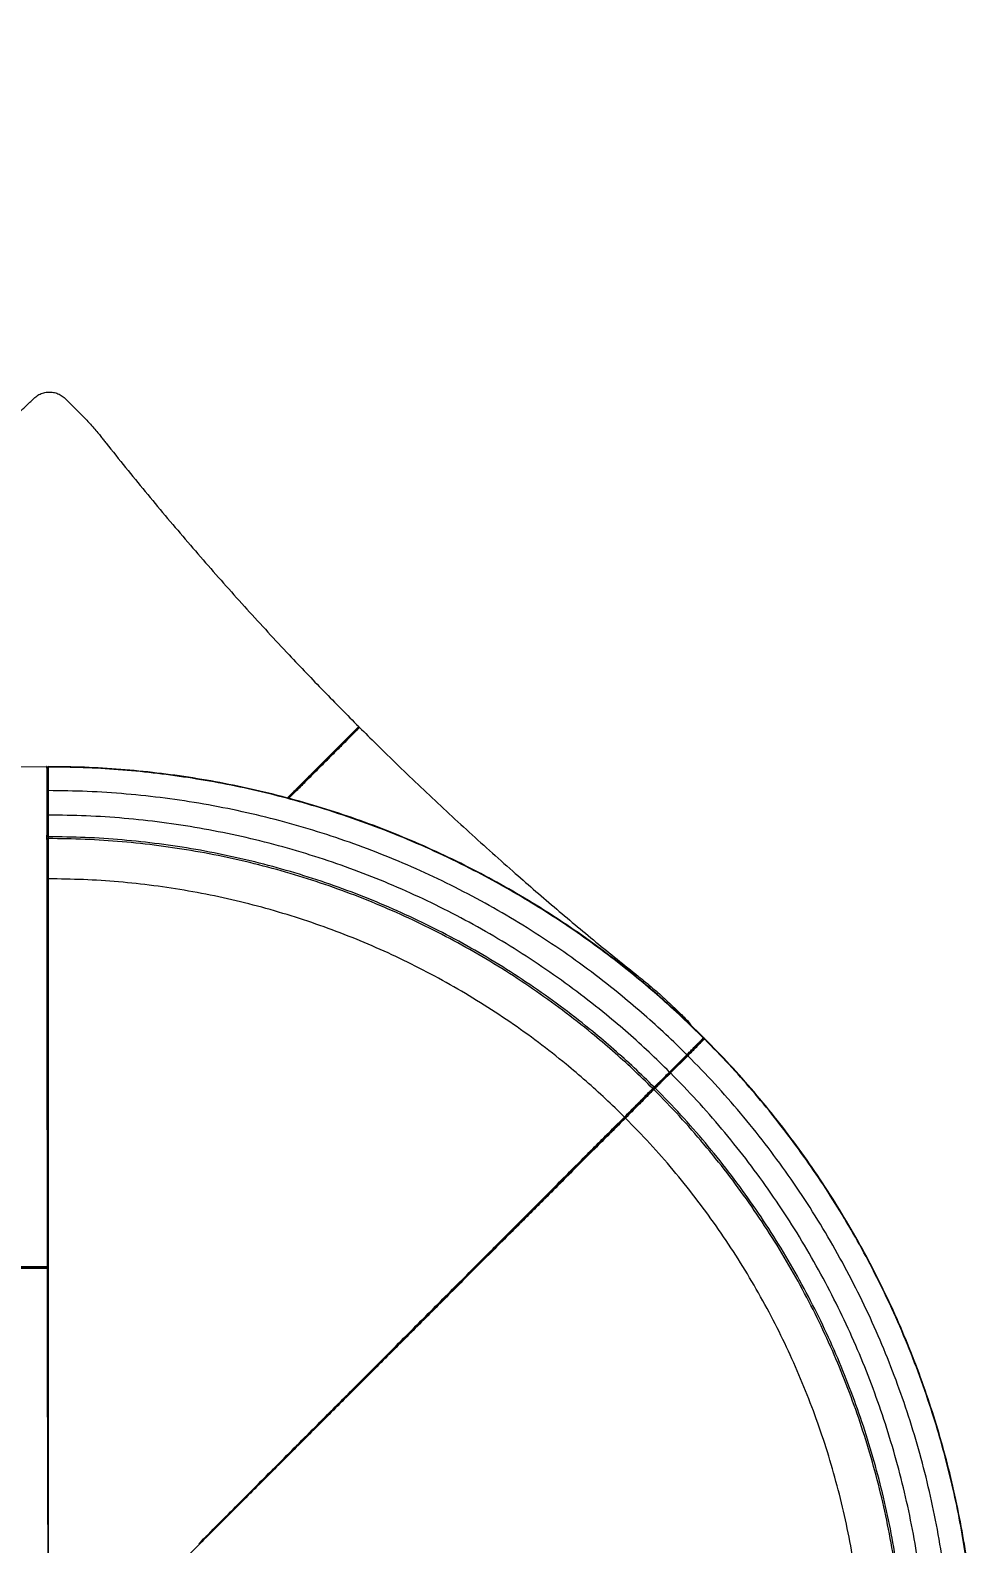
# Model space of a CAD drawing. Header units: millimetres. Extents: x -8083 to 6576, y -6691 to 5601.
# Drawn here: x 4302 to 5077, y -1486 to -248 of the extents above; entities that cross this region are included whole.
import ezdxf

# ---------------------------------------------------------------- set-up
doc = ezdxf.new("R2010")
doc.units = ezdxf.units.MM
doc.layers.add('DIKOM_ОБЪЕКТ', color=7, linetype='Continuous')
doc.layers.add('DIKOM_РАЗМЕР_ОБЪЕКТА', color=7, linetype='Continuous')
doc.styles.add('style1', font='arial.ttf', dxfattribs={"width": 0.8})
doc.dimstyles.new('1-50', dxfattribs={"dimtxt": 300, "dimasz": 200, "dimexe": 100, "dimexo": 0, "dimgap": 100, "dimtad": 1, "dimtxsty": 'style1', "dimcen": 200, "dimclrd": 7, "dimclre": 7, "dimclrt": 7, "dimadec": 1, "dimazin": 2, "dimtfac": 1, "dimtmove": 0, "dimatfit": 2, "dimfxl": 0, "dimlwd": 25, "dimlwe": 18, "dimarcsym": 0})

# ---------------------------------------------------------------- blocks, each defined once
blk = doc.blocks.new('*D10')
at = {"layer": 'Defpoints', "color": 0, "transparency": 16777216}
for p in [(-4711.6, -59.9), (5076.7, -1609.9), (5076.7, -5900.2)]:
    blk.add_point(p, dxfattribs=at)
at = {"layer": 'DIKOM_РАЗМЕР_ОБЪЕКТА', "color": 7, "lineweight": 18, "transparency": 16777216}
for p, q in [((-4711.6, -59.9), (-4711.6, -6000.2)), ((5076.7, -1609.9), (5076.7, -6000.2))]:
    blk.add_line(p, q, dxfattribs=at)
at = {"layer": 'DIKOM_РАЗМЕР_ОБЪЕКТА', "color": 7, "lineweight": 25, "transparency": 16777216}
blk.add_line((-4511.6, -5900.2), (4876.7, -5900.2), dxfattribs=at)
at = {"layer": 'DIKOM_РАЗМЕР_ОБЪЕКТА', "color": 7, "transparency": 16777216}
for points in [[(-4511.6, -5866.9), (-4511.6, -5933.5), (-4711.6, -5900.2)], [(4876.7, -5866.9), (4876.7, -5933.5), (5076.7, -5900.2)]]:
    blk.add_solid(points, dxfattribs=at)
at = {"layer": 'DIKOM_РАЗМЕР_ОБЪЕКТА', "color": 7, "transparency": 16777216, "insert": (410.1, -5647), "char_height": 300, "attachment_point": 5, "style": 'style1'}
blk.add_mtext('10000', dxfattribs=at)

msp = doc.modelspace()

# ---------------------------------------------------------------- linework, layer by layer
at = {"layer": 'DIKOM_ОБЪЕКТ', "color": 7, "linetype": 'Continuous', "lineweight": 15}
for p, q in [((4238.836, -850.758), (4315.724, -850.242)), ((4316.204, -851.376), (4317.07, -850.598)), ((4317.07, -850.234), (4317.07, -850.598)), ((4316.111, -869.883), (4317.07, -869.882)), ((4317.07, -869.882), (4317.07, -889.882)), ((4316.146, -889.883), (4317.07, -889.882)), ((4316.062, -906.662), (4317.07, -907.567)), ((4316.077, -908.203), (4317.07, -909.094)), ((4317.07, -907.567), (4317.07, -909.094)), ((4852.692, -1072.918), (4853.965, -1072.987)), ((4854.223, -1072.729), (4853.965, -1072.987)), ((4840.329, -1086.623), (4826.187, -1100.765)), ((4839.804, -1086.099), (4840.329, -1086.623)), ((4825.664, -1100.243), (4825.401, -1099.98)), ((4825.727, -1100.306), (4826.187, -1100.765)), ((4811.65, -1113.4), (4812.73, -1112.322)), ((4812.54, -1113.213), (4812.602, -1114.35)), ((4813.682, -1113.27), (4812.602, -1114.35)), ((4813.632, -1112.342), (4813.682, -1113.27)), ((4315.936, -1259.882), (4184.831, -1259.882)), ((4315.936, -1259.882), (4184.848, -1259.882)), ((4185.07, -1260.365), (4316.174, -1260.43)), ((4316.174, -1259.431), (4185.087, -1259.366))]:
    msp.add_line(p, q, dxfattribs=at)
at = {"layer": 'DIKOM_ОБЪЕКТ', "color": 7, "linetype": 'Continuous', "lineweight": 15, "flags": 128}
for points in [[(4853.019, -1072.042), (4853.148, -1071.913), (4853.276, -1071.785)], [(4853.062, -1072.699), (4853.183, -1072.578), (4853.327, -1072.434)], [(4825.401, -1099.98), (4832.47, -1092.907), (4839.539, -1085.834)], [(4825.664, -1100.243), (4832.062, -1093.843), (4839.804, -1086.099)]]:
    msp.add_lwpolyline(points, dxfattribs=at)
at = {"layer": 'DIKOM_ОБЪЕКТ', "color": 7, "linetype": 'Continuous', "lineweight": 15}
for centre, radius, start, end in [((4739.455, -1186.002), 141.6, 44.872674, 45.024044), ((4967.872, -957.612), 201.412, 225.018362, 225.084892), ((4812.001, -1113.044), 0.5, 225.387243, 314.69535), ((4788.763, -1136.495), 0.422, 226.914423, 312.806173), ((4315.936, -1259.382), 0.5, 270.064696, 0), ((4315.936, -1260.382), 0.5, 0, 90.011285)]:
    msp.add_arc(centre, radius, start, end, dxfattribs=at)
for points, knots in [([(4289.057, -564.802), (4290.145, -563.751), (4292.314, -561.655), (4295.562, -558.519), (4298.788, -555.394), (4302.02, -552.305), (4305.114, -549.194), (4308.447, -546.408), (4312.301, -544.66), (4316.322, -543.815), (4320.331, -543.873), (4324.192, -544.786), (4327.813, -546.496), (4330.947, -549.067), (4333.747, -552.018), (4336.766, -554.994), (4339.89, -558.128), (4343.224, -561.461), (4346.839, -565.056), (4350.619, -569.041), (4354.284, -573.136), (4357.474, -576.91), (4360.087, -580.167), (4362.338, -583.028), (4363.764, -584.826), (4364.458, -585.7)], [0, 0, 0, 0, 0.04510088, 0.08998781, 0.13465262, 0.17908651, 0.2232813, 0.26566138, 0.30775482, 0.34804371, 0.38735287, 0.42632215, 0.46556122, 0.5056834, 0.54639931, 0.58691763, 0.63209458, 0.67840983, 0.72750717, 0.78417907, 0.84217446, 0.89142356, 0.93153456, 0.96671282, 1, 1, 1, 1]), ([(4364.458, -585.7), (4369.749, -592.33), (4385.621, -612.221), (4412.627, -644.928), (4445.73, -683.59), (4479.561, -721.618), (4511.834, -756.532), (4542.344, -788.507), (4561.514, -807.843), (4571.101, -817.512)], [0, 0, 0, 0, 0.08189828, 0.24570003, 0.40950199, 0.57330371, 0.73710553, 0.86853781, 1, 1, 1, 1]), ([(4571.101, -817.512), (4570.597, -818.016), (4569.591, -819.022), (4567.53, -821.084), (4565.077, -823.538), (4562.205, -826.411), (4558.947, -829.67), (4555.328, -833.29), (4551.361, -837.259), (4547.063, -841.559), (4542.474, -846.15), (4537.642, -850.984), (4532.592, -856.037), (4526.709, -861.921), (4520.078, -868.556), (4515.086, -873.55), (4512.656, -875.981)], [0, 0, 0, 0, 0.06845772, 0.13666775, 0.20504988, 0.27394214, 0.34247911, 0.41066052, 0.47890849, 0.54764834, 0.61628888, 0.6842934, 0.7520816, 0.82006406, 0.91238584, 1, 1, 1, 1]), ([(4513.218, -876.128), (4514.306, -875.039), (4517.277, -872.067), (4522.028, -867.314), (4527.433, -861.906), (4532.667, -856.67), (4537.697, -851.638), (4542.515, -846.818), (4547.083, -842.248), (4551.367, -837.962), (4555.322, -834.005), (4558.934, -830.392), (4562.185, -827.139), (4565.052, -824.271), (4567.509, -821.813), (4569.576, -819.745), (4570.585, -818.735), (4571.09, -818.23)], [0, 0, 0, 0, 0.03938502, 0.10751897, 0.17582736, 0.24400793, 0.31222766, 0.38043623, 0.4494392, 0.51827584, 0.58690969, 0.65545237, 0.72422867, 0.79337257, 0.862139, 0.93106789, 1, 1, 1, 1]), ([(4571.09, -818.23), (4570.583, -818.737), (4569.569, -819.752), (4567.492, -821.829), (4565.036, -824.287), (4562.176, -827.148), (4558.931, -830.394), (4555.311, -834.016), (4551.347, -837.982), (4547.075, -842.256), (4542.505, -846.827), (4537.666, -851.669), (4532.585, -856.752), (4526.709, -862.63), (4520.267, -869.075), (4515.478, -873.867), (4513.218, -876.128)], [0, 0, 0, 0, 0.06925675, 0.13841449, 0.2073117, 0.27578911, 0.34444292, 0.41340521, 0.48218944, 0.55082268, 0.61926951, 0.68828214, 0.75716051, 0.82585054, 0.91784032, 1, 1, 1, 1]), ([(4513.777, -876.273), (4515.94, -874.109), (4520.742, -869.305), (4527.198, -862.846), (4533.192, -856.85), (4538.294, -851.746), (4543.156, -846.882), (4547.736, -842.3), (4552.025, -838.01), (4556.005, -834.028), (4559.639, -830.392), (4562.892, -827.138), (4565.755, -824.274), (4568.214, -821.814), (4570.29, -819.738), (4571.302, -818.725), (4571.808, -818.219)], [0, 0, 0, 0, 0.07825726, 0.17373967, 0.24239366, 0.31159647, 0.38051796, 0.44904296, 0.51759251, 0.58659201, 0.65573967, 0.72435968, 0.79286518, 0.86167747, 0.93096778, 1, 1, 1, 1]), ([(4571.09, -818.23), (4571.128, -818.184), (4571.185, -818.116), (4571.226, -818.005), (4571.243, -817.921), (4571.247, -817.808), (4571.221, -817.696), (4571.167, -817.588), (4571.125, -817.54), (4571.101, -817.512)], [0, 0, 0, 0, 0.22251501, 0.33259214, 0.44033216, 0.54657526, 0.75835601, 0.86242609, 1, 1, 1, 1]), ([(4571.808, -818.219), (4571.765, -818.184), (4571.701, -818.131), (4571.598, -818.094), (4571.491, -818.072), (4571.379, -818.077), (4571.272, -818.109), (4571.18, -818.152), (4571.124, -818.2), (4571.09, -818.23)], [0, 0, 0, 0, 0.20675508, 0.30899047, 0.41122086, 0.61776803, 0.72406918, 0.83041469, 1, 1, 1, 1]), ([(4571.808, -818.219), (4576.323, -822.711), (4592.865, -839.168), (4621.856, -867.164), (4659.102, -901.853), (4695.464, -934.462), (4730.855, -965.058), (4765.111, -993.818), (4792.294, -1015.536), (4811.589, -1031.219), (4822.8, -1041.098), (4831.183, -1049.264), (4837.258, -1055.176), (4840.444, -1058.363), (4842.39, -1060.675), (4842.947, -1061.786), (4843.044, -1061.981)], [0, 0, 0, 0, 0.05235072, 0.19179863, 0.33124648, 0.47069446, 0.59323846, 0.71578261, 0.83831005, 0.87922774, 0.92015647, 0.96106658, 0.97543524, 0.98979414, 0.99820888, 1, 1, 1, 1]), ([(4315.724, -850.242), (4315.722, -850.318), (4315.72, -850.415), (4315.718, -850.496), (4315.714, -850.615), (4315.721, -850.47), (4315.839, -850.916), (4315.84, -851.606), (4315.863, -852.618), (4315.881, -853.95), (4315.906, -855.57), (4315.925, -857.451), (4315.95, -859.556), (4315.968, -861.849), (4315.982, -864.281), (4315.999, -867.237), (4315.969, -870.678), (4315.981, -874.513), (4315.98, -878.332), (4315.978, -882.009), (4315.986, -885.545), (4315.953, -888.959), (4316.067, -892.141), (4316.097, -895.003), (4316.088, -897.491), (4316.06, -899.808), (4316.027, -901.905), (4315.984, -903.733), (4315.934, -905.249), (4315.876, -906.413), (4315.796, -907.455), (4315.72, -907.623), (4315.745, -907.678), (4315.74, -907.771), (4315.743, -907.853), (4315.744, -907.938), (4315.746, -908.127), (4315.749, -908.358), (4315.751, -908.626), (4315.757, -908.839), (4315.747, -909.022), (4315.791, -909.316), (4315.838, -910.775), (4315.874, -913.182), (4315.902, -916.453), (4315.924, -920.404), (4315.939, -924.866), (4315.949, -930.016), (4315.952, -935.835), (4315.953, -942.388), (4315.968, -949.32), (4315.965, -956.381), (4315.968, -966.722), (4315.972, -980.673), (4315.98, -998.653), (4315.991, -1017.379), (4316.003, -1036.788), (4316.016, -1056.872), (4316.03, -1077.626), (4316.046, -1099.01), (4316.063, -1120.942), (4316.081, -1143.297), (4316.099, -1165.983), (4316.117, -1188.943), (4316.136, -1212.177), (4316.154, -1235.673), (4316.167, -1251.503), (4316.174, -1259.431)], [0, 0, 0, 0, 0.0338028, 0.04265592, 0.05150922, 0.06039955, 0.06429695, 0.06817196, 0.07204328, 0.07593801, 0.07980198, 0.0836933, 0.08756684, 0.09143536, 0.09532706, 0.09918688, 0.10499108, 0.11070131, 0.11641166, 0.12212193, 0.12719769, 0.13227345, 0.13745326, 0.14142812, 0.14538026, 0.14935397, 0.15331574, 0.15727874, 0.16125411, 0.16521046, 0.16919549, 0.17653595, 0.18377683, 0.19101771, 0.19825841, 0.2054993, 0.21274, 0.24687528, 0.26460803, 0.28234059, 0.30007316, 0.31774427, 0.33541435, 0.35322425, 0.37122132, 0.38684395, 0.40238341, 0.41792487, 0.43355421, 0.44932743, 0.46513308, 0.48092347, 0.49670638, 0.53279121, 0.56892563, 0.60492823, 0.64083819, 0.67674365, 0.71273234, 0.74886748, 0.78501868, 0.82110713, 0.85698051, 0.89271985, 0.92841211, 0.9641433, 1, 1, 1, 1]), ([(4316.22, -850.794), (4316.223, -850.767), (4316.231, -850.683), (4316.2, -850.554), (4316.109, -850.39), (4315.941, -850.264), (4315.796, -850.249), (4315.724, -850.242)], [0, 0, 0, 0, 0.06678842, 0.20356466, 0.37876166, 0.68974006, 1, 1, 1, 1]), ([(4316.058, -851.509), (4316.054, -851.501), (4315.875, -851.133), (4316.113, -851.407), (4316.072, -851.218), (4316.053, -851.13)], [0, 0, 0, 0, 0.01118638, 0.54056082, 1, 1, 1, 1]), ([(4316.053, -851.134), (4316.187, -851.014), (4316.417, -850.809), (4316.698, -850.558), (4316.902, -850.379), (4317.043, -850.254), (4317.061, -850.24), (4317.07, -850.234)], [0, 0, 0, 0, 0.27468513, 0.4688215, 0.63757953, 0.81957193, 1, 1, 1, 1]), ([(4316.221, -850.823), (4316.221, -850.817), (4316.221, -850.808), (4316.221, -850.798), (4316.221, -850.794)], [0, 0, 0, 0, 0.6368301, 1, 1, 1, 1]), ([(4316.286, -851.742), (4316.29, -851.593), (4316.295, -851.423), (4316.282, -851.392), (4316.28, -851.388)], [0, 0, 0, 0, 0.88100322, 1, 1, 1, 1]), ([(4316.288, -853.468), (4316.288, -853.468), (4316.288, -853.468), (4316.288, -853.467), (4316.288, -853.46), (4316.287, -853.427), (4316.286, -853.345), (4316.285, -853.101), (4316.284, -852.629), (4316.289, -852.072), (4316.287, -851.841), (4316.286, -851.742)], [0, 0, 0, 0, 0.00021626, 0.00068457, 0.00278064, 0.01116429, 0.04635669, 0.10941729, 0.33426793, 0.71630612, 1, 1, 1, 1]), ([(4316.347, -865.743), (4316.347, -865.36), (4316.347, -863.895), (4316.333, -861.636), (4316.321, -859.145), (4316.307, -857.229), (4316.303, -855.803), (4316.297, -854.775), (4316.295, -853.918), (4316.294, -853.357), (4316.293, -853.011), (4316.293, -852.909), (4316.293, -852.869), (4316.293, -852.861), (4316.293, -852.86), (4316.293, -852.86), (4316.293, -852.86)], [0, 0, 0, 0, 0.06758588, 0.2591437, 0.42810192, 0.57147075, 0.68965031, 0.78462256, 0.85929068, 0.95620201, 0.98213418, 0.99600005, 0.99910557, 0.99982199, 0.99998605, 1, 1, 1, 1]), ([(4853.276, -1071.785), (4846.164, -1064.856), (4831.943, -1051.002), (4809.594, -1031.297), (4786.549, -1012.423), (4762.765, -994.483), (4738.301, -977.485), (4713.198, -961.465), (4687.504, -946.452), (4661.264, -932.467), (4634.488, -919.515), (4607.196, -907.608), (4579.442, -896.774), (4551.284, -887.037), (4522.769, -878.411), (4493.939, -870.91), (4464.836, -864.545), (4435.509, -859.327), (4406.017, -855.26), (4376.418, -852.375), (4346.762, -850.569), (4326.968, -850.345), (4317.07, -850.234)], [0, 0, 0, 0, 0.05003516, 0.10004913, 0.15010627, 0.20013408, 0.25015081, 0.30020592, 0.35017773, 0.40009366, 0.45002624, 0.50004647, 0.55012213, 0.60014834, 0.65016639, 0.7002268, 0.75024705, 0.80026969, 0.85031585, 0.9002492, 0.95012004, 1, 1, 1, 1]), ([(4317.07, -850.598), (4317.07, -850.68), (4317.07, -850.848), (4317.07, -851.961), (4317.07, -853.762), (4317.07, -856.27), (4317.07, -859.335), (4317.07, -862.76), (4317.07, -866.318), (4317.07, -868.716), (4317.07, -869.882)], [0, 0, 0, 0, 0.11670563, 0.24023804, 0.36878826, 0.49999908, 0.63121105, 0.75976005, 0.88329532, 1, 1, 1, 1]), ([(4853.02, -1072.044), (4847.204, -1066.355), (4835.575, -1054.98), (4817.445, -1038.636), (4798.111, -1022.226), (4777.464, -1005.899), (4755.479, -989.755), (4732.927, -974.411), (4709.837, -959.887), (4686.243, -946.202), (4660.737, -932.608), (4633.259, -919.316), (4603.749, -906.553), (4573.729, -895.051), (4544.333, -885.194), (4515.675, -876.845), (4487.831, -869.864), (4459.747, -863.939), (4431.455, -859.082), (4403.004, -855.291), (4374.427, -852.599), (4345.77, -850.911), (4326.637, -850.703), (4317.07, -850.598)], [0, 0, 0, 0, 0.04101475, 0.08202251, 0.12304083, 0.16887162, 0.21471153, 0.26054706, 0.3063817, 0.35222205, 0.39805247, 0.45207877, 0.50609304, 0.56011898, 0.61413373, 0.66237229, 0.71059894, 0.75883794, 0.80706493, 0.85530304, 0.90353182, 0.95176771, 1, 1, 1, 1]), ([(4316.105, -914.751), (4316.104, -913.863), (4316.102, -911.803), (4316.095, -909.75), (4316.083, -908.353), (4316.075, -908.144), (4316.074, -907.936), (4316.071, -907.73), (4316.066, -907.341), (4316.064, -907.08), (4316.056, -906.717), (4316.057, -906.737), (4316.098, -906.114), (4316.136, -905.077), (4316.168, -903.797), (4316.197, -902.203), (4316.222, -900.328), (4316.241, -898.221), (4316.265, -895.543), (4316.227, -892.257), (4316.077, -888.448), (4316.117, -884.646), (4316.108, -878.69), (4316.077, -873.186), (4316.13, -868.108), (4316.121, -866.475), (4316.117, -865.664)], [0, 0, 0, 0, 0.05107676, 0.11851618, 0.18546402, 0.25231506, 0.31910386, 0.38589266, 0.45268145, 0.68644025, 0.70592143, 0.72517148, 0.74404098, 0.75825554, 0.77239622, 0.78663727, 0.80076773, 0.8150095, 0.8291646, 0.85048227, 0.87163561, 0.8931426, 0.91465069, 0.97200513, 0.98610995, 1, 1, 1, 1]), ([(4839.539, -1085.834), (4833.858, -1080.274), (4822.497, -1069.156), (4804.784, -1053.184), (4784.559, -1036.018), (4761.573, -1017.974), (4735.658, -999.37), (4708.961, -981.9), (4681.539, -965.598), (4653.604, -950.58), (4625.229, -936.854), (4596.468, -924.415), (4567.21, -913.206), (4537.299, -903.176), (4506.784, -894.375), (4475.707, -886.849), (4444.338, -880.675), (4412.728, -875.854), (4380.942, -872.429), (4349.036, -870.28), (4327.726, -870.014), (4317.07, -869.882)], [0, 0, 0, 0, 0.04110846, 0.08220974, 0.1233218, 0.17830125, 0.23329291, 0.28827208, 0.34326386, 0.39824318, 0.45225288, 0.50625072, 0.56026017, 0.61425831, 0.66936924, 0.72447006, 0.77957978, 0.834682, 0.88979011, 0.94489402, 1, 1, 1, 1]), ([(4317.07, -889.882), (4317.07, -890.95), (4317.07, -893.15), (4317.07, -896.413), (4317.07, -899.554), (4317.07, -902.365), (4317.07, -904.665), (4317.07, -906.317), (4317.07, -907.338), (4317.07, -907.492), (4317.07, -907.567)], [0, 0, 0, 0, 0.11670447, 0.24023976, 0.36879037, 0.49999877, 0.63121216, 0.75976003, 0.8832943, 1, 1, 1, 1]), ([(4825.401, -1099.98), (4819.875, -1094.573), (4808.825, -1083.759), (4791.596, -1068.225), (4771.922, -1051.526), (4749.559, -1033.971), (4724.345, -1015.871), (4698.369, -998.872), (4671.689, -983.011), (4644.509, -968.399), (4616.9, -955.044), (4588.916, -942.941), (4560.45, -932.035), (4531.347, -922.276), (4501.657, -913.713), (4471.42, -906.391), (4440.898, -900.384), (4410.143, -895.692), (4379.216, -892.36), (4348.172, -890.269), (4327.438, -890.011), (4317.07, -889.882)], [0, 0, 0, 0, 0.04109572, 0.08218434, 0.12328375, 0.17826555, 0.23325969, 0.28824118, 0.34323539, 0.39821703, 0.45222915, 0.50622921, 0.5602411, 0.6142415, 0.66935484, 0.72445813, 0.7795703, 0.83467482, 0.88978533, 0.94489163, 1, 1, 1, 1]), ([(4316.345, -974.35), (4316.344, -968.653), (4316.342, -960.547), (4316.341, -950.535), (4316.341, -943.813), (4316.326, -937.445), (4316.332, -932), (4316.33, -927.409), (4316.327, -923.746), (4316.323, -920.799), (4316.319, -918.399), (4316.314, -916.475), (4316.311, -915.448), (4316.309, -915.024)], [0, 0, 0, 0, 0.2326709, 0.33108747, 0.43049716, 0.52781428, 0.61882347, 0.70271951, 0.78002505, 0.84197216, 0.90128689, 0.95924887, 1, 1, 1, 1]), ([(4812.732, -1112.321), (4807.36, -1107.069), (4796.619, -1096.565), (4779.875, -1081.473), (4760.727, -1065.223), (4738.936, -1048.117), (4714.341, -1030.461), (4689.003, -1013.88), (4662.979, -998.409), (4636.466, -984.156), (4609.536, -971.129), (4582.239, -959.323), (4554.472, -948.685), (4526.083, -939.165), (4497.123, -930.813), (4467.629, -923.67), (4437.857, -917.811), (4407.857, -913.235), (4377.69, -909.984), (4347.408, -907.945), (4327.183, -907.693), (4317.07, -907.567)], [0, 0, 0, 0, 0.04095799, 0.08190902, 0.12287078, 0.17787842, 0.23289847, 0.28790591, 0.34292599, 0.39793347, 0.45197115, 0.50599666, 0.56003391, 0.61405984, 0.66919902, 0.72432829, 0.77946642, 0.83459692, 0.88973337, 0.94486563, 1, 1, 1, 1]), ([(4811.65, -1113.4), (4806.291, -1108.159), (4795.573, -1097.679), (4778.867, -1082.621), (4759.762, -1066.407), (4738.019, -1049.339), (4713.477, -1031.722), (4688.194, -1015.177), (4662.226, -999.739), (4635.771, -985.517), (4608.899, -972.518), (4581.662, -960.738), (4553.955, -950.123), (4525.629, -940.624), (4496.731, -932.29), (4467.301, -925.163), (4437.594, -919.316), (4407.659, -914.75), (4377.558, -911.506), (4347.342, -909.472), (4327.161, -909.22), (4317.07, -909.094)], [0, 0, 0, 0, 0.04095512, 0.08190327, 0.12286221, 0.17787035, 0.23289099, 0.28789892, 0.34291965, 0.39792765, 0.45196577, 0.50599183, 0.56002972, 0.61405597, 0.66919592, 0.72432565, 0.77946429, 0.83459536, 0.88973236, 0.94486511, 1, 1, 1, 1]), ([(4317.07, -909.094), (4317.07, -909.27), (4317.071, -909.622), (4317.07, -911.488), (4317.07, -914.248), (4317.07, -917.934), (4317.07, -922.587), (4317.07, -928.195), (4317.071, -934.607), (4317.07, -939.55), (4317.07, -942.03)], [0, 0, 0, 0, 0.12857153, 0.25814832, 0.37988231, 0.50161476, 0.62688574, 0.75215491, 0.87563337, 1, 1, 1, 1]), ([(4317.07, -942.03), (4317.07, -947.398), (4317.07, -958.166), (4317.069, -975.511), (4317.069, -993.7), (4317.07, -1012.729), (4317.07, -1031.333), (4317.07, -1049.331), (4317.07, -1066.566), (4317.07, -1084.227), (4317.07, -1102.281), (4317.07, -1120.704), (4317.07, -1139.466), (4317.07, -1158.53), (4317.07, -1177.858), (4317.07, -1197.424), (4317.07, -1217.199), (4317.07, -1237.141), (4317.07, -1257.192), (4317.07, -1277.315), (4317.071, -1297.504), (4317.071, -1317.748), (4317.071, -1338.014), (4317.07, -1358.239), (4317.071, -1378.949), (4317.071, -1400.104), (4317.071, -1421.655), (4317.07, -1442.99), (4317.071, -1464.271), (4317.071, -1485.447), (4317.07, -1506.519), (4317.07, -1527.271), (4317.07, -1540.744), (4317.07, -1547.481)], [0, 0, 0, 0, 0.03683248, 0.07387891, 0.11097299, 0.14806708, 0.18511335, 0.21549025, 0.24589334, 0.27629648, 0.30667333, 0.33704715, 0.3674472, 0.39784729, 0.42822109, 0.45859492, 0.48899499, 0.51939507, 0.54976883, 0.5800507, 0.61033252, 0.64070638, 0.6711065, 0.70150665, 0.73188056, 0.76481047, 0.79777383, 0.83073726, 0.86366729, 0.89760197, 0.93153675, 0.96576839, 1, 1, 1, 1]), ([(4788.475, -1136.803), (4783.361, -1131.8), (4773.133, -1121.796), (4757.188, -1107.423), (4738.965, -1091.956), (4718.235, -1075.683), (4694.847, -1058.894), (4670.752, -1043.126), (4646.005, -1028.414), (4620.793, -1014.861), (4595.184, -1002.473), (4569.227, -991.247), (4542.822, -981.13), (4515.827, -972.078), (4488.288, -964.136), (4460.241, -957.343), (4431.93, -951.771), (4403.402, -947.42), (4374.715, -944.329), (4345.919, -942.39), (4326.687, -942.15), (4317.07, -942.03)], [0, 0, 0, 0, 0.04101017, 0.08201324, 0.12302717, 0.1780249, 0.23303528, 0.28803275, 0.34304321, 0.39804082, 0.45206893, 0.5060847, 0.5601124, 0.61412857, 0.66925808, 0.7243774, 0.77950577, 0.83462641, 0.88975304, 0.94487542, 1, 1, 1, 1]), ([(4316.348, -992.2), (4316.347, -986.153), (4316.346, -980.061), (4316.345, -974.391), (4316.345, -974.35)], [0, 0, 0, 0, 0.99275787, 1, 1, 1, 1]), ([(4316.353, -1010.638), (4316.352, -1004.387), (4316.35, -998.11), (4316.348, -992.226), (4316.348, -992.2)], [0, 0, 0, 0, 0.99563839, 1, 1, 1, 1]), ([(4316.436, -1259.381), (4316.434, -1254.86), (4316.43, -1246.165), (4316.426, -1233.532), (4316.421, -1221.4), (4316.417, -1209.434), (4316.412, -1193.59), (4316.405, -1173.997), (4316.397, -1151.481), (4316.389, -1129.831), (4316.382, -1109.056), (4316.375, -1088.551), (4316.369, -1068.407), (4316.363, -1048.639), (4316.358, -1029.383), (4316.353, -1016.699), (4316.353, -1010.643), (4316.353, -1010.638)], [0, 0, 0, 0, 0.05009701, 0.09633166, 0.14061985, 0.1856755, 0.23071423, 0.3195434, 0.40898236, 0.49120026, 0.5743333, 0.65814663, 0.74249399, 0.82742882, 0.91318679, 0.9999196, 1, 1, 1, 1]), ([(4839.539, -1085.834), (4840.419, -1084.952), (4842.181, -1083.188), (4844.715, -1080.634), (4847.053, -1078.267), (4849.102, -1076.18), (4850.793, -1074.445), (4852.045, -1073.142), (4852.855, -1072.271), (4852.965, -1072.119), (4853.02, -1072.044)], [0, 0, 0, 0, 0.12486304, 0.25006502, 0.37465598, 0.49999592, 0.62464813, 0.74990416, 0.87492699, 1, 1, 1, 1]), ([(4839.804, -1086.098), (4839.883, -1086.019), (4840.255, -1085.647), (4841.183, -1084.718), (4842.641, -1083.258), (4844.225, -1081.668), (4845.715, -1080.171), (4847.012, -1078.866), (4848.306, -1077.563), (4849.46, -1076.397), (4850.482, -1075.364), (4851.353, -1074.48), (4852.093, -1073.724), (4852.614, -1073.186), (4852.922, -1072.859), (4852.96, -1072.812), (4852.978, -1072.789)], [0, 0, 0, 0, 0.01162802, 0.05428924, 0.13559048, 0.22628858, 0.29448639, 0.37218271, 0.44430669, 0.52906464, 0.60405283, 0.6791375, 0.76424475, 0.85353688, 0.92951234, 1, 1, 1, 1]), ([(4853.965, -1072.987), (4853.907, -1073.045), (4853.788, -1073.164), (4853.001, -1073.951), (4851.728, -1075.224), (4849.954, -1076.998), (4847.787, -1079.165), (4845.365, -1081.587), (4842.849, -1084.103), (4841.153, -1085.799), (4840.329, -1086.623)], [0, 0, 0, 0, 0.11670171, 0.24023817, 0.36878785, 0.49999891, 0.6312116, 0.75976042, 0.88329509, 1, 1, 1, 1]), ([(4852.973, -1072.783), (4852.99, -1072.771), (4853.055, -1072.727), (4853.128, -1072.607), (4853.173, -1072.444), (4853.16, -1072.282), (4853.107, -1072.145), (4853.047, -1072.076), (4853.02, -1072.044)], [0, 0, 0, 0, 0.07443584, 0.27856498, 0.48265074, 0.67546442, 0.84903902, 1, 1, 1, 1]), ([(4853.02, -1072.044), (4853.02, -1072.043), (4853.019, -1072.043), (4853.019, -1072.042), (4853.019, -1072.042)], [0, 0, 0, 0, 0.50000136, 1, 1, 1, 1]), ([(4853.163, -1072.438), (4853.163, -1072.384), (4853.162, -1072.281), (4853.106, -1072.143), (4853.047, -1072.074), (4853.019, -1072.042)], [0, 0, 0, 0, 0.37273602, 0.70833529, 1, 1, 1, 1]), ([(4853.102, -1072.66), (4853.201, -1072.665), (4853.427, -1072.678), (4853.729, -1072.695), (4854.001, -1072.713), (4854.189, -1072.724), (4854.211, -1072.728), (4854.223, -1072.729)], [0, 0, 0, 0, 0.17401317, 0.39509255, 0.58722846, 0.79453369, 1, 1, 1, 1]), ([(4853.276, -1071.785), (4853.301, -1071.811), (4853.341, -1071.856), (4853.413, -1071.985), (4853.441, -1072.143), (4853.402, -1072.326), (4853.345, -1072.401), (4853.323, -1072.431)], [0, 0, 0, 0, 0.17606859, 0.28933404, 0.7043014, 0.88116993, 1, 1, 1, 1]), ([(5076.353, -1608.546), (5076.263, -1600.412), (5076.083, -1584.145), (5074.82, -1559.768), (5072.752, -1534.494), (5069.699, -1508.349), (5065.568, -1481.388), (5060.471, -1454.591), (5054.414, -1427.994), (5047.407, -1401.634), (5038.984, -1373.986), (5028.953, -1345.157), (5017.111, -1315.265), (5004.017, -1285.905), (4990.201, -1258.149), (4975.84, -1231.981), (4961.088, -1207.356), (4945.419, -1183.309), (4928.849, -1159.868), (4911.411, -1137.07), (4893.107, -1114.959), (4874.037, -1093.502), (4860.655, -1079.825), (4853.965, -1072.987)], [0, 0, 0, 0, 0.04101469, 0.08202247, 0.12304081, 0.16887157, 0.21471145, 0.26054701, 0.30638169, 0.35222201, 0.39805244, 0.45207875, 0.50609307, 0.56011904, 0.61413365, 0.6623723, 0.71059886, 0.75883793, 0.80706486, 0.85530306, 0.90353181, 0.9517677, 1, 1, 1, 1]), ([(5076.717, -1608.544), (5076.587, -1598.616), (5076.328, -1578.764), (5074.458, -1549.027), (5071.509, -1519.386), (5067.377, -1489.883), (5062.098, -1460.565), (5055.674, -1431.487), (5048.122, -1402.702), (5039.456, -1374.259), (5029.681, -1346.167), (5018.803, -1318.449), (5006.838, -1291.163), (4993.813, -1264.367), (4979.749, -1238.105), (4964.667, -1212.415), (4948.589, -1187.335), (4931.541, -1162.908), (4913.564, -1139.178), (4894.674, -1116.209), (4874.981, -1093.962), (4861.143, -1079.807), (4854.223, -1072.729)], [0, 0, 0, 0, 0.05003522, 0.10004912, 0.15010625, 0.20013403, 0.2501508, 0.30020592, 0.3501777, 0.40009367, 0.45002631, 0.50004644, 0.55012209, 0.60014842, 0.65016633, 0.70022679, 0.75024703, 0.8002697, 0.85031575, 0.90024921, 0.95012004, 1, 1, 1, 1]), ([(5057.07, -1608.765), (5056.984, -1600.817), (5056.812, -1584.922), (5055.58, -1561.103), (5053.418, -1534.663), (5049.923, -1505.65), (5044.753, -1474.171), (5038.229, -1442.94), (5030.366, -1412.023), (5021.232, -1381.651), (5010.873, -1351.88), (4999.332, -1322.747), (4986.57, -1294.133), (4972.512, -1265.89), (4957.158, -1238.09), (4940.505, -1210.794), (4922.689, -1184.247), (4903.747, -1158.486), (4883.693, -1133.588), (4862.65, -1109.507), (4847.77, -1094.251), (4840.329, -1086.623)], [0, 0, 0, 0, 0.04110849, 0.08220979, 0.12332174, 0.17830114, 0.23329289, 0.2882721, 0.34326393, 0.39824321, 0.45225299, 0.50625072, 0.56026019, 0.61425835, 0.66936922, 0.7244701, 0.77957983, 0.83468197, 0.8897901, 0.94489403, 1, 1, 1, 1]), ([(4812.732, -1112.321), (4812.803, -1112.272), (4812.947, -1112.175), (4813.749, -1111.432), (4814.954, -1110.291), (4816.547, -1108.743), (4818.465, -1106.87), (4820.627, -1104.731), (4822.971, -1102.409), (4824.587, -1100.794), (4825.397, -1099.983)], [0, 0, 0, 0, 0.12560512, 0.25029637, 0.37551566, 0.50054545, 0.62506868, 0.74999838, 0.87461286, 1, 1, 1, 1]), ([(4813.383, -1112.365), (4813.428, -1112.33), (4813.507, -1112.267), (4813.877, -1111.918), (4814.258, -1111.549), (4814.786, -1111.036), (4815.607, -1110.236), (4816.849, -1109.009), (4818.294, -1107.584), (4819.61, -1106.278), (4820.796, -1105.097), (4822, -1103.899), (4823.7, -1102.207), (4825.027, -1100.88), (4825.775, -1100.131)], [0, 0, 0, 0, 0.10151444, 0.17886854, 0.23348859, 0.28224547, 0.3826969, 0.48409931, 0.58567972, 0.68128328, 0.72676321, 0.79226511, 0.88285494, 1, 1, 1, 1]), ([(4826.187, -1100.765), (4825.432, -1101.52), (4823.876, -1103.076), (4821.569, -1105.383), (4819.348, -1107.604), (4817.36, -1109.592), (4815.734, -1111.218), (4814.566, -1112.386), (4813.844, -1113.108), (4813.735, -1113.217), (4813.682, -1113.27)], [0, 0, 0, 0, 0.11670391, 0.24023974, 0.36879019, 0.50000144, 0.63121175, 0.75975979, 0.88329853, 1, 1, 1, 1]), ([(4825.397, -1099.983), (4825.398, -1099.983), (4825.399, -1099.982), (4825.4, -1099.98), (4825.401, -1099.98)], [0, 0, 0, 0, 0.49489401, 1, 1, 1, 1]), ([(4825.397, -1099.983), (4825.425, -1100.011), (4825.484, -1100.07), (4825.562, -1100.148), (4825.617, -1100.202), (4825.63, -1100.216), (4825.634, -1100.22)], [0, 0, 0, 0, 0.25821657, 0.55149597, 0.87426086, 1, 1, 1, 1]), ([(4825.634, -1100.22), (4825.644, -1100.229), (4825.662, -1100.247), (4825.658, -1100.243), (4825.656, -1100.241)], [0, 0, 0, 0, 0.52444388, 1, 1, 1, 1]), ([(5037.07, -1608.771), (5036.986, -1601.04), (5036.818, -1585.58), (5035.62, -1562.413), (5033.516, -1536.693), (5030.117, -1508.467), (5025.086, -1477.839), (5018.738, -1447.452), (5011.088, -1417.37), (5002.201, -1387.819), (4992.122, -1358.853), (4980.893, -1330.508), (4968.476, -1302.667), (4954.797, -1275.187), (4939.858, -1248.139), (4923.655, -1221.58), (4906.321, -1195.75), (4887.891, -1170.686), (4868.378, -1146.461), (4847.905, -1123.031), (4833.427, -1108.187), (4826.187, -1100.765)], [0, 0, 0, 0, 0.04109572, 0.08218438, 0.1232837, 0.17826552, 0.2332597, 0.28824121, 0.34323533, 0.39821704, 0.4522292, 0.50622922, 0.56024114, 0.61424153, 0.66935491, 0.72445814, 0.77957032, 0.83467484, 0.88978525, 0.94489161, 1, 1, 1, 1]), ([(4788.475, -1136.803), (4790.24, -1135.03), (4793.771, -1131.482), (4798.313, -1126.912), (4802.257, -1122.94), (4805.526, -1119.643), (4808.137, -1117.003), (4810.049, -1115.061), (4811.309, -1113.774), (4811.536, -1113.524), (4811.65, -1113.4)], [0, 0, 0, 0, 0.125469, 0.25097065, 0.37584019, 0.49990903, 0.6240815, 0.74923896, 0.87458864, 1, 1, 1, 1]), ([(4790.297, -1135.253), (4791.664, -1133.885), (4794.806, -1130.741), (4799.016, -1126.524), (4803, -1122.535), (4806.302, -1119.228), (4808.926, -1116.599), (4810.904, -1114.614), (4811.62, -1113.894), (4811.977, -1113.536)], [0, 0, 0, 0, 0.11452352, 0.2632003, 0.41112668, 0.55810371, 0.7051983, 0.85345486, 1, 1, 1, 1]), ([(4812.352, -1113.399), (4812.534, -1113.219), (4812.9, -1112.855), (4813.259, -1112.496), (4813.439, -1112.315)], [0, 0, 0, 0, 0.49510558, 1, 1, 1, 1]), ([(4812.732, -1112.321), (4812.731, -1112.321), (4812.731, -1112.322), (4812.73, -1112.322), (4812.73, -1112.322)], [0, 0, 0, 0, 0.5013129, 1, 1, 1, 1]), ([(4813.392, -1112.35), (4813.36, -1112.376), (4813.283, -1112.436), (4813.13, -1112.472), (4812.97, -1112.462), (4812.832, -1112.409), (4812.762, -1112.35), (4812.73, -1112.322)], [0, 0, 0, 0, 0.16727098, 0.4028796, 0.62548678, 0.82580597, 1, 1, 1, 1]), ([(5019.384, -1608.539), (5019.3, -1601.027), (5019.132, -1586.004), (5017.964, -1563.493), (5015.915, -1538.462), (5012.602, -1510.958), (5007.695, -1481.083), (5001.503, -1451.441), (4994.041, -1422.099), (4985.372, -1393.273), (4975.541, -1365.019), (4964.587, -1337.37), (4952.475, -1310.213), (4939.133, -1283.408), (4924.561, -1257.024), (4908.756, -1231.118), (4891.847, -1205.922), (4873.87, -1181.474), (4854.837, -1157.844), (4834.866, -1134.989), (4820.744, -1120.51), (4813.682, -1113.27)], [0, 0, 0, 0, 0.04095806, 0.08190897, 0.12287072, 0.17787844, 0.23289849, 0.28790585, 0.34292604, 0.3979335, 0.45197116, 0.50599668, 0.56003396, 0.61405987, 0.66919915, 0.72432838, 0.77946638, 0.83459697, 0.88973341, 0.94486565, 1, 1, 1, 1]), ([(4812.602, -1114.35), (4812.478, -1114.474), (4812.229, -1114.724), (4810.909, -1116.042), (4808.957, -1117.995), (4806.351, -1120.6), (4803.061, -1123.891), (4799.096, -1127.856), (4794.562, -1132.391), (4791.067, -1135.885), (4789.313, -1137.639)], [0, 0, 0, 0, 0.12857138, 0.25814801, 0.37988187, 0.5016154, 0.62688508, 0.75215524, 0.87563245, 1, 1, 1, 1]), ([(5017.856, -1608.536), (5017.773, -1601.041), (5017.605, -1586.052), (5016.439, -1563.592), (5014.395, -1538.617), (5011.089, -1511.173), (5006.193, -1481.363), (5000.014, -1451.786), (4992.569, -1422.507), (4983.918, -1393.745), (4974.109, -1365.552), (4963.179, -1337.963), (4951.093, -1310.865), (4937.78, -1284.118), (4923.239, -1257.791), (4907.469, -1231.942), (4890.597, -1206.801), (4872.659, -1182.405), (4853.667, -1158.827), (4833.74, -1136.022), (4819.648, -1121.574), (4812.602, -1114.35)], [0, 0, 0, 0, 0.04095523, 0.08190338, 0.12286223, 0.17787043, 0.23289101, 0.28789901, 0.3429196, 0.39792767, 0.45196582, 0.50599187, 0.56002972, 0.61405607, 0.66919592, 0.72432565, 0.77946431, 0.83459534, 0.88973234, 0.94486508, 1, 1, 1, 1]), ([(4789.313, -1137.639), (4785.517, -1141.435), (4777.902, -1149.049), (4765.637, -1161.313), (4752.776, -1174.175), (4739.321, -1187.63), (4726.166, -1200.786), (4713.439, -1213.512), (4701.252, -1225.699), (4688.764, -1238.187), (4675.998, -1250.954), (4662.971, -1263.98), (4649.704, -1277.247), (4636.224, -1290.728), (4622.557, -1304.395), (4608.721, -1318.23), (4594.739, -1332.213), (4580.638, -1346.314), (4566.46, -1360.492), (4552.23, -1374.722), (4537.955, -1388.997), (4523.64, -1403.312), (4509.31, -1417.642), (4495.008, -1431.943), (4480.364, -1446.588), (4465.406, -1461.547), (4450.167, -1476.786), (4435.081, -1491.871), (4420.033, -1506.92), (4405.059, -1521.893), (4390.159, -1536.792), (4375.485, -1551.467), (4365.958, -1560.994), (4361.194, -1565.758)], [0, 0, 0, 0, 0.03683246, 0.07387878, 0.11097289, 0.14806696, 0.18511334, 0.21549014, 0.2458933, 0.27629642, 0.30667326, 0.33704708, 0.36744723, 0.39784728, 0.42822105, 0.4585949, 0.48899498, 0.51939503, 0.54976882, 0.58005065, 0.61033255, 0.64070637, 0.67110647, 0.7015067, 0.73188062, 0.76481052, 0.79777394, 0.83073731, 0.86366732, 0.89760202, 0.9315368, 0.96576836, 1, 1, 1, 1]), ([(4440.314, -1485.761), (4445.519, -1480.535), (4456.148, -1469.861), (4472.431, -1453.518), (4489.062, -1436.828), (4505.803, -1420.034), (4522.592, -1403.198), (4539.373, -1386.372), (4556.111, -1369.59), (4572.788, -1352.876), (4589.368, -1336.261), (4605.797, -1319.795), (4622.021, -1303.539), (4638.007, -1287.525), (4653.73, -1271.773), (4669.158, -1256.316), (4684.255, -1241.194), (4698.971, -1226.456), (4713.275, -1212.127), (4727.128, -1198.251), (4740.504, -1184.855), (4753.367, -1171.971), (4765.675, -1159.641), (4777.459, -1147.839), (4784.802, -1140.482), (4788.475, -1136.803)], [0, 0, 0, 0, 0.04172345, 0.08520451, 0.12874328, 0.17234404, 0.21594448, 0.25947582, 0.30295127, 0.34647466, 0.39007221, 0.43366631, 0.47720663, 0.52068019, 0.56419276, 0.60778083, 0.65134355, 0.69493753, 0.73849954, 0.78209213, 0.82565564, 0.86924426, 0.9128119, 0.95639398, 1, 1, 1, 1]), ([(4455.835, -1470.395), (4457.204, -1469.022), (4463.918, -1462.293), (4475.895, -1450.293), (4491.718, -1434.439), (4507.385, -1418.746), (4523.088, -1403.021), (4538.165, -1387.923), (4552.618, -1373.45), (4563.048, -1363.007), (4570.119, -1355.928), (4573.858, -1352.185), (4577.672, -1348.367), (4581.582, -1344.453), (4585.488, -1340.542), (4592.429, -1333.595), (4603.584, -1322.426), (4618.611, -1307.383), (4634.325, -1291.656), (4649.47, -1276.498), (4664.294, -1261.66), (4678.821, -1247.12), (4692.921, -1233.011), (4706.571, -1219.35), (4719.753, -1206.156), (4732.531, -1193.369), (4743.18, -1182.713), (4751.842, -1174.044), (4758.479, -1167.4), (4763.299, -1162.576), (4766.552, -1159.321), (4768.626, -1157.245), (4771.096, -1154.773), (4773.971, -1151.896), (4777.237, -1148.627), (4780.873, -1144.989), (4784.862, -1140.997), (4787.584, -1138.272), (4789.013, -1136.842)], [0, 0, 0, 0, 0.01138193, 0.05580144, 0.09823995, 0.14068306, 0.18313668, 0.2255635, 0.26287885, 0.30047304, 0.31049783, 0.3206394, 0.33105191, 0.34174778, 0.35272158, 0.36317495, 0.39892962, 0.44506303, 0.48881032, 0.53209031, 0.57542137, 0.61871832, 0.66202804, 0.70446608, 0.74689776, 0.78934849, 0.83177371, 0.85668431, 0.88135442, 0.90393919, 0.91031946, 0.91809509, 0.92754748, 0.93867876, 0.95149253, 0.96598533, 0.98215287, 1, 1, 1, 1]), ([(4789.049, -1136.804), (4789.163, -1136.691), (4789.583, -1136.27), (4789.992, -1135.859), (4790.292, -1135.559)], [0, 0, 0, 0, 0.27003536, 1, 1, 1, 1]), ([(4984.921, -1608.698), (4984.842, -1601.544), (4984.684, -1587.238), (4983.573, -1565.8), (4981.623, -1541.977), (4978.472, -1515.812), (4973.806, -1487.403), (4967.917, -1459.216), (4960.822, -1431.314), (4952.578, -1403.903), (4943.229, -1377.035), (4932.813, -1350.742), (4921.295, -1324.918), (4908.608, -1299.428), (4894.751, -1274.339), (4879.721, -1249.704), (4863.643, -1225.745), (4846.547, -1202.496), (4828.448, -1180.026), (4809.458, -1158.293), (4796.028, -1144.524), (4789.313, -1137.639)], [0, 0, 0, 0, 0.04101017, 0.08201329, 0.12302721, 0.17802496, 0.23303533, 0.28803278, 0.34304326, 0.39804093, 0.4520689, 0.50608473, 0.56011251, 0.61412856, 0.66925814, 0.72437752, 0.77950577, 0.83462651, 0.88975313, 0.94487552, 1, 1, 1, 1]), ([(4315.936, -1259.882), (4315.964, -1259.875), (4316.023, -1259.863), (4316.1, -1259.76), (4316.156, -1259.61), (4316.168, -1259.489), (4316.174, -1259.431)], [0, 0, 0, 0, 0.24129994, 0.50001381, 0.75979705, 1, 1, 1, 1]), ([(4316.174, -1260.43), (4316.175, -1260.397), (4316.176, -1260.329), (4316.166, -1260.228), (4316.145, -1260.131), (4316.116, -1260.046), (4316.078, -1259.974), (4316.037, -1259.925), (4315.988, -1259.889), (4315.955, -1259.884), (4315.936, -1259.882)], [0, 0, 0, 0, 0.12067106, 0.24250303, 0.36820517, 0.49999439, 0.61821842, 0.75005195, 0.85416551, 1, 1, 1, 1]), ([(4316.174, -1259.431), (4316.211, -1259.428), (4316.287, -1259.423), (4316.37, -1259.411), (4316.425, -1259.397), (4316.432, -1259.387), (4316.436, -1259.382)], [0, 0, 0, 0, 0.250038, 0.50001083, 0.75014668, 1, 1, 1, 1]), ([(4316.436, -1260.382), (4316.432, -1260.387), (4316.425, -1260.396), (4316.37, -1260.41), (4316.287, -1260.422), (4316.212, -1260.427), (4316.174, -1260.43)], [0, 0, 0, 0, 0.24999538, 0.50005548, 0.75003312, 1, 1, 1, 1]), ([(4316.174, -1260.43), (4316.187, -1268.667), (4316.211, -1285.146), (4316.28, -1309.975), (4316.359, -1334.81), (4316.439, -1358.923), (4316.484, -1374.671), (4316.505, -1382.202)], [0, 0, 0, 0, 0.20327805, 0.40669735, 0.60989985, 0.81342918, 1, 1, 1, 1]), ([(4316.583, -1359.761), (4316.579, -1356.976), (4316.562, -1347.551), (4316.534, -1332.213), (4316.502, -1313.792), (4316.48, -1300.319), (4316.468, -1291.073), (4316.461, -1286.18), (4316.456, -1281.855), (4316.451, -1277.625), (4316.446, -1272.949), (4316.44, -1267.063), (4316.437, -1262.742), (4316.436, -1260.381)], [0, 0, 0, 0, 0.08436261, 0.28548527, 0.46245999, 0.63946308, 0.69138666, 0.74129209, 0.78710469, 0.82194349, 0.86907152, 0.92844041, 1, 1, 1, 1]), ([(4316.62, -1382.241), (4316.615, -1378.612), (4316.604, -1371.146), (4316.59, -1363.626), (4316.583, -1359.761)], [0, 0, 0, 0, 0.48615934, 1, 1, 1, 1]), ([(4316.505, -1382.202), (4316.507, -1382.889), (4316.533, -1391.791), (4316.568, -1408.761), (4316.605, -1433.025), (4316.596, -1456.957), (4316.656, -1480.518), (4316.724, -1503.623), (4316.781, -1525.996), (4316.79, -1540.355), (4316.795, -1547.389)], [0, 0, 0, 0, 0.01185577, 0.15372636, 0.29575251, 0.43787006, 0.57962465, 0.72138082, 0.86350966, 1, 1, 1, 1]), ([(4440.357, -1485.908), (4441.535, -1484.727), (4446.64, -1479.608), (4451.837, -1474.401), (4455.835, -1470.395)], [0, 0, 0, 0, 0.23079475, 1, 1, 1, 1])]:
    msp.add_open_spline(points, degree=3, knots=knots, dxfattribs=at)

# ---------------------------------------------------------------- dimensions: what is measured, and where the dimension line sits
at = {"layer": 'DIKOM_РАЗМЕР_ОБЪЕКТА'}
dim = msp.add_linear_dim(base=(5076.718, -5900.189), p1=(-4711.621, -59.882), p2=(5076.718, -1609.882), text='10000', dimstyle='1-50', dxfattribs=at)
dim.commit()
dim.dimension.update_dxf_attribs({"geometry": '*D10', "text_midpoint": (410.054, -5900.189), "dimtype": 160})

doc.saveas('drawing.dxf')
